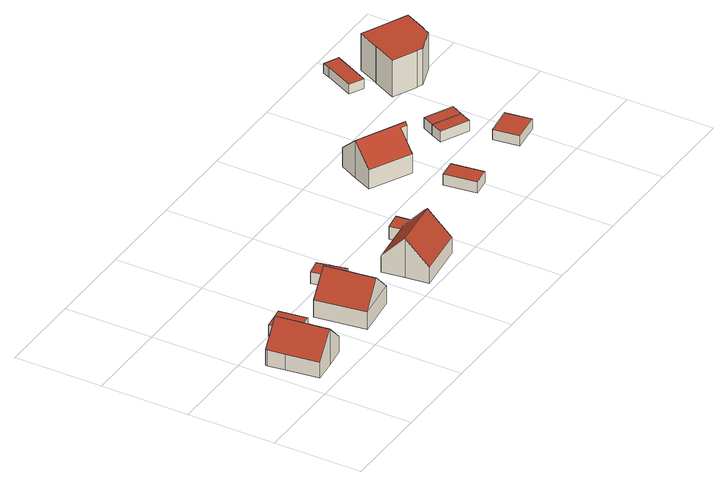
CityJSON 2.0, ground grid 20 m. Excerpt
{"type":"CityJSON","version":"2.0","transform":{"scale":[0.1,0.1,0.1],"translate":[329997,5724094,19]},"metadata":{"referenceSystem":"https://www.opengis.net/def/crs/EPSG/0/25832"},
"CityObjects":{
"building1":{"type":"Building","attributes":{"Geometrietyp2DReferenz":"3000","Gemeindeschluessel":"05170048","function":"31001_1010","roofType":"3100","measuredHeight":8.67},"address":[{"country":"Germany","locality":"Wesel","thoroughfareNumber":"5","thoroughfareName":"St.-Rochus-Straße"}],"geometry":[{"type":"Solid","lod":"2","boundaries":[[[[0,1,2,3]],[[4,5,1,0]],[[6,7,5,4]],[[8,9,7,6]],[[10,11,9,8]],[[12,13,11,10]],[[14,15,13,12]],[[16,17,15,14]],[[18,19,17,16]],[[3,2,19,18]],[[8,6,4,0,3,10]],[[18,16,14,12,10,3]],[[1,5,7,9,11,13,15,17,19,2]]]],"semantics":{"surfaces":[{"type":"WallSurface"},{"type":"RoofSurface"},{"type":"GroundSurface"}],"values":[[0,0,0,0,0,0,0,0,0,0,1,1,2]]}}]},
"building2":{"type":"Building","attributes":{"Geometrietyp2DReferenz":"3000","Gemeindeschluessel":"05170048","function":"31001_2463","roofType":"1000","measuredHeight":2.73},"address":[{"country":"Germany","locality":"Wesel","thoroughfareNumber":"5","thoroughfareName":"St.-Rochus-Straße"}],"geometry":[{"type":"Solid","lod":"2","boundaries":[[[[20,21,22,23]],[[24,25,21,20]],[[26,17,25,24]],[[27,15,17,26]],[[28,13,15,27]],[[23,22,13,28]],[[27,26,24,20,23,28]],[[21,25,17,15,13,22]]]],"semantics":{"surfaces":[{"type":"WallSurface"},{"type":"RoofSurface"},{"type":"GroundSurface"}],"values":[[0,0,0,0,0,0,1,2]]}}]},
"building3":{"type":"Building","attributes":{"Geometrietyp2DReferenz":"3000","Gemeindeschluessel":"05170048","function":"31001_1010","roofType":"3100","measuredHeight":9.27},"address":[{"country":"Germany","locality":"Wesel","thoroughfareNumber":"7","thoroughfareName":"St.-Rochus-Straße"}],"geometry":[{"type":"Solid","lod":"2","boundaries":[[[[29,30,31,32]],[[33,34,30,29]],[[35,36,34,33]],[[32,31,36,35]],[[29,37,33]],[[35,38,32]],[[32,38,37,29]],[[33,37,38,35]],[[30,34,36,31]]]],"semantics":{"surfaces":[{"type":"WallSurface"},{"type":"RoofSurface"},{"type":"GroundSurface"}],"values":[[0,0,0,0,0,0,1,1,2]]}}]},
"building4":{"type":"Building","attributes":{"Geometrietyp2DReferenz":"3000","Gemeindeschluessel":"05170048","function":"31001_2463","roofType":"1000","measuredHeight":2.67},"address":[{"country":"Germany","locality":"Wesel","thoroughfareNumber":"7","thoroughfareName":"St.-Rochus-Straße"}],"geometry":[{"type":"Solid","lod":"2","boundaries":[[[[39,40,41,42]],[[43,44,40,39]],[[45,46,44,43]],[[42,41,46,45]],[[43,39,42,45]],[[40,44,46,41]]]],"semantics":{"surfaces":[{"type":"WallSurface"},{"type":"RoofSurface"},{"type":"GroundSurface"}],"values":[[0,0,0,0,1,2]]}}]},
"building5":{"type":"Building","attributes":{"Geometrietyp2DReferenz":"3000","Gemeindeschluessel":"05170048","function":"31001_1010","roofType":"3100","measuredHeight":9.47},"address":[{"country":"Germany","locality":"Wesel","thoroughfareNumber":"9","thoroughfareName":"St.-Rochus-Straße"}],"geometry":[{"type":"Solid","lod":"2","boundaries":[[[[47,48,49,50]],[[51,52,48,47]],[[53,54,52,51]],[[55,56,54,53]],[[57,58,56,55]],[[59,60,58,57]],[[61,62,60,59]],[[50,49,62,61]],[[55,53,51,47,50,57]],[[61,59,57,50]],[[48,52,54,56,58,60,62,49]]]],"semantics":{"surfaces":[{"type":"WallSurface"},{"type":"RoofSurface"},{"type":"GroundSurface"}],"values":[[0,0,0,0,0,0,0,0,1,1,2]]}}]},
"building6":{"type":"Building","attributes":{"Geometrietyp2DReferenz":"3000","Gemeindeschluessel":"05170048","function":"31001_2463","roofType":"1000","measuredHeight":3.11},"address":[{"country":"Germany","locality":"Wesel","thoroughfareNumber":"9","thoroughfareName":"St.-Rochus-Straße"}],"geometry":[{"type":"Solid","lod":"2","boundaries":[[[[63,64,65,66]],[[67,68,64,63]],[[69,70,68,67]],[[71,72,70,69]],[[73,74,72,71]],[[66,65,74,73]],[[71,69,67,63,66,73]],[[64,68,70,72,74,65]]]],"semantics":{"surfaces":[{"type":"WallSurface"},{"type":"RoofSurface"},{"type":"GroundSurface"}],"values":[[0,0,0,0,0,0,1,2]]}}]},
"building7":{"type":"Building","attributes":{"Geometrietyp2DReferenz":"3000","Gemeindeschluessel":"05170048","function":"31001_2463","roofType":"1000","measuredHeight":2.75},"address":[{"country":"Germany","locality":"Wesel","thoroughfareNumber":"11","thoroughfareName":"St.-Rochus-Straße"}],"geometry":[{"type":"Solid","lod":"2","boundaries":[[[[75,76,77,78]],[[79,80,76,75]],[[81,82,80,79]],[[78,77,82,81]],[[79,75,78,81]],[[76,80,82,77]]]],"semantics":{"surfaces":[{"type":"WallSurface"},{"type":"RoofSurface"},{"type":"GroundSurface"}],"values":[[0,0,0,0,1,2]]}}]},
"building8":{"type":"Building","attributes":{"Geometrietyp2DReferenz":"3000","Gemeindeschluessel":"05170048","function":"31001_1010","roofType":"3100","measuredHeight":9.06},"address":[{"country":"Germany","locality":"Wesel","thoroughfareNumber":"13","thoroughfareName":"Papenweg"}],"geometry":[{"type":"Solid","lod":"2","boundaries":[[[[83,84,85,86]],[[87,88,84,83]],[[89,90,88,87]],[[91,92,90,89]],[[93,94,92,91]],[[95,96,94,93]],[[97,98,96,95]],[[86,85,98,97]],[[91,89,87,93]],[[83,86,97,95,93,87]],[[84,88,90,92,94,96,98,85]]]],"semantics":{"surfaces":[{"type":"WallSurface"},{"type":"RoofSurface"},{"type":"GroundSurface"}],"values":[[0,0,0,0,0,0,0,0,1,1,2]]}}]},
"building9":{"type":"Building","attributes":{"Geometrietyp2DReferenz":"3000","Gemeindeschluessel":"05170048","function":"31001_2463","roofType":"1000","measuredHeight":2.52},"address":[{"country":"Germany","locality":"Wesel","thoroughfareNumber":"13","thoroughfareName":"Papenweg"}],"geometry":[{"type":"Solid","lod":"2","boundaries":[[[[99,100,101,102]],[[103,104,100,99]],[[105,106,104,103]],[[102,101,106,105]],[[103,99,102,105]],[[100,104,106,101]]]],"semantics":{"surfaces":[{"type":"WallSurface"},{"type":"RoofSurface"},{"type":"GroundSurface"}],"values":[[0,0,0,0,1,2]]}}]},
"building10":{"type":"Building","attributes":{"Geometrietyp2DReferenz":"3000","Gemeindeschluessel":"05170048","function":"31001_2463","roofType":"1000","measuredHeight":2.53},"address":[{"country":"Germany","locality":"Wesel","thoroughfareNumber":"13","thoroughfareName":"Papenweg"}],"geometry":[{"type":"Solid","lod":"2","boundaries":[[[[107,108,109,110]],[[102,101,108,107]],[[105,106,101,102]],[[110,109,106,105]],[[102,107,110,105]],[[108,101,106,109]]]],"semantics":{"surfaces":[{"type":"WallSurface"},{"type":"RoofSurface"},{"type":"GroundSurface"}],"values":[[0,0,0,0,1,2]]}}]},
"building11":{"type":"Building","attributes":{"Geometrietyp2DReferenz":"3000","Gemeindeschluessel":"05170048","function":"31001_2463","roofType":"1000","measuredHeight":2.4},"address":[{"country":"Germany","locality":"Wesel","thoroughfareNumber":"2","thoroughfareName":"Kapellenweg"}],"geometry":[{"type":"Solid","lod":"2","boundaries":[[[[111,112,113,114]],[[115,116,112,111]],[[117,118,116,115]],[[114,113,118,117]],[[115,111,114,117]],[[112,116,118,113]]]],"semantics":{"surfaces":[{"type":"WallSurface"},{"type":"RoofSurface"},{"type":"GroundSurface"}],"values":[[0,0,0,0,1,2]]}}]},
"building12":{"type":"Building","attributes":{"Geometrietyp2DReferenz":"3000","Gemeindeschluessel":"05170048","function":"31001_2463","roofType":"1000","measuredHeight":2.37},"address":[{"country":"Germany","locality":"Wesel","thoroughfareNumber":"18","thoroughfareName":"Papenweg"}],"geometry":[{"type":"Solid","lod":"2","boundaries":[[[[119,120,121,122]],[[123,124,120,119]],[[125,126,124,123]],[[127,128,126,125]],[[129,130,128,127]],[[122,121,130,129]],[[127,125,123,119,122,129]],[[120,124,126,128,130,121]]]],"semantics":{"surfaces":[{"type":"WallSurface"},{"type":"RoofSurface"},{"type":"GroundSurface"}],"values":[[0,0,0,0,0,0,1,2]]}}]},
"building13":{"type":"Building","attributes":{"Geometrietyp2DReferenz":"3000","Gemeindeschluessel":"05170048","function":"31001_1010","roofType":"9999","measuredHeight":8.87},"address":[{"country":"Germany","locality":"Wesel","thoroughfareNumber":"20","thoroughfareName":"Papenweg"}],"geometry":[{"type":"Solid","lod":"2","boundaries":[[[[131,132,133,134,135,136,137,138,139,140,141,142,143,144]],[[142,145,146,143]],[[141,147,145,142]],[[140,148,147,141]],[[139,149,148,140]],[[138,150,149,139]],[[137,151,150,138]],[[136,152,151,137]],[[135,153,152,136]],[[134,154,153,135]],[[133,155,154,134]],[[132,156,155,133]],[[131,157,156,132]],[[144,158,157,131]],[[143,146,158,144]],[[145,147,148,149,150,151,152,153,154,155,156,157,158,146]]]],"semantics":{"surfaces":[{"type":"RoofSurface"},{"type":"WallSurface"},{"type":"GroundSurface"}],"values":[[0,1,1,1,1,1,1,1,1,1,1,1,1,1,1,2]]}}]}
},
"vertices":[
[23,25,62],[23,25,24],[73,31,24],[73,31,111],[13,99,62],[13,99,24],[8,137,62],[8,137,24],[8,142,62],[8,142,24],[58,149,111],[58,149,24],[105,155,65],[105,155,24],[107,155,62],[107,155,24],[111,127,62],[111,127,24],[122,38,62],[122,38,24],
[152,196,51],[152,196,24],[100,189,24],[100,189,51],[161,133,51],[161,133,24],[111,127,51],[107,155,51],[105,155,51],
[319,43,65],[319,43,23],[304,157,23],[304,157,65],[220,30,65],[220,30,23],[204,145,65],[204,145,23],[269,37,116],[254,151,116],
[340,218,49],[340,218,22],[305,211,22],[305,211,49],[354,153,49],[354,153,22],[319,146,49],[319,146,22],
[413,111,58],[413,111,20],[420,59,20],[420,59,115],[526,126,58],[526,126,20],[527,127,58],[527,127,20],[534,79,110],[534,79,20],[534,74,115],[534,74,20],[542,22,58],[542,22,20],[427,7,58],[427,7,20],
[560,162,50],[560,162,19],[522,156,19],[522,156,50],[570,84,50],[570,84,19],[534,79,50],[534,79,19],[527,127,50],[527,127,19],[526,126,50],[526,126,19],
[782,164,45],[782,164,18],[743,159,18],[743,159,45],[792,91,45],[792,91,18],[753,86,45],[753,86,18],
[658,281,62],[658,281,16],[751,235,16],[751,235,62],[679,324,107],[679,324,16],[700,367,62],[700,367,16],[807,314,62],[807,314,16],[786,271,107],[786,271,16],[783,266,101],[783,266,16],[770,273,101],[770,273,16],
[934,209,43],[934,209,18],[947,236,18],[947,236,43],[871,240,43],[871,240,18],[884,267,43],[884,267,18],
[960,262,43],[960,262,18],[897,293,18],[897,293,43],
[996,164,41],[996,164,17],[932,155,17],[932,155,41],[1005,105,41],[1005,105,17],[940,96,41],[940,96,17],
[951,545,45],[951,545,22],[952,544,22],[952,544,45],[959,561,45],[959,561,22],[992,545,45],[992,545,22],[953,464,45],[953,464,22],[920,480,45],[920,480,22],
[1095,398,95],[1101,411,95],[1102,411,95],[1105,416,95],[1128,464,95],[1074,490,95],[1074,489,95],[1025,513,95],[1001,464,95],[1000,464,95],[974,411,95],[1028,385,95],[1029,386,95],[1042,380,95],[1028,385,7],[1029,386,7],[974,411,7],[1000,464,7],[1001,464,7],[1025,513,7],[1074,489,7],[1074,490,7],[1128,464,7],[1105,416,7],[1102,411,7],[1101,411,7],[1095,398,7],[1042,380,7]
]}
